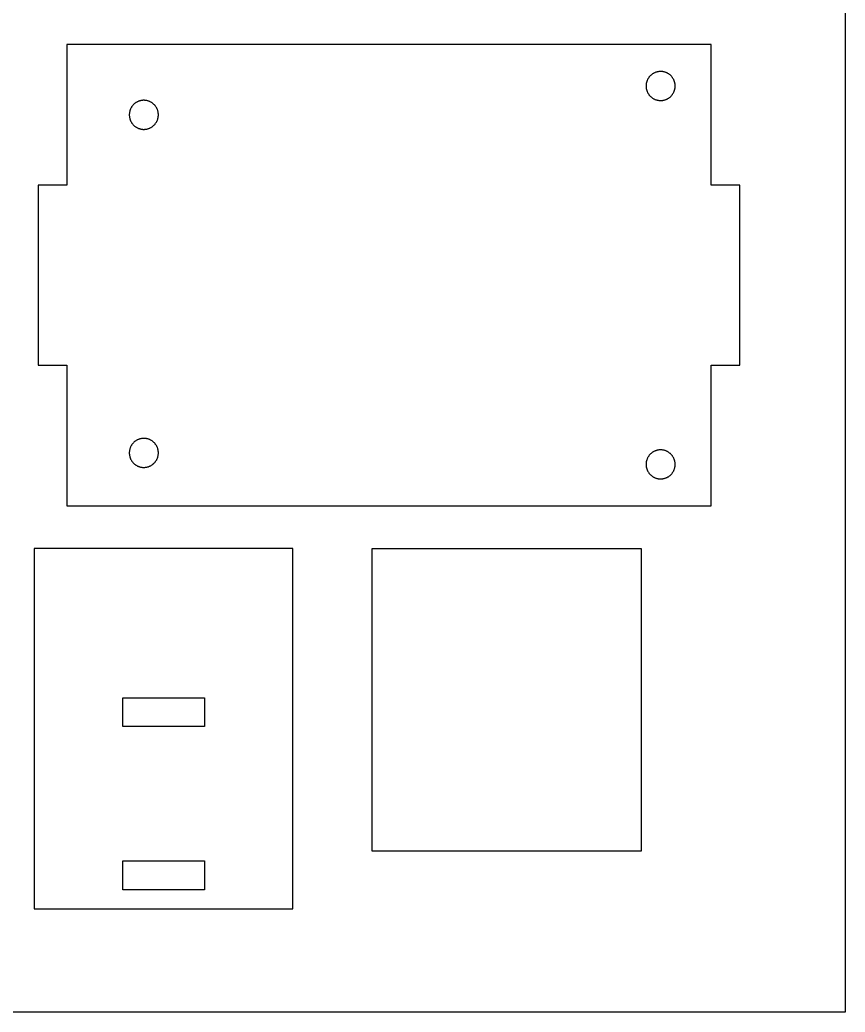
# Model space of a CAD drawing. Header units: millimetres. Extents: x -4.8 to 28.2, y -105.7 to -66.7.
# Drawn here: x 11.08 to 28.25, y -105.74 to -85.1 of the extents above; entities that cross this region are included whole.
import ezdxf

# ---------------------------------------------------------------- set-up
doc = ezdxf.new("R2010")
doc.units = ezdxf.units.MM
doc.header["$MEASUREMENT"] = 0
doc.layers.add('Aclicical-Shet', color=5, linetype='Continuous', true_color=0x0000ff)
doc.layers.add('cut', color=7, linetype='Continuous', true_color=0x000000)

msp = doc.modelspace()

# ---------------------------------------------------------------- linework, layer by layer
at = {"layer": 'Aclicical-Shet'}
msp.add_lwpolyline([(28.245, -66.744), (28.245, -105.744), (-4.755, -105.744), (-4.755, -66.744), (28.245, -66.744)], dxfattribs=at)
at = {"layer": 'cut'}
for points in [[(17.906, -95.209), (25.456, -95.209), (25.456, -92.283), (26.056, -92.283), (26.056, -88.535), (25.456, -88.535), (25.456, -85.609), (18.756, -85.609), (12.056, -85.609), (12.056, -88.535), (11.456, -88.535), (11.456, -92.283), (12.056, -92.283), (12.056, -95.209), (17.906, -95.209)], [(24.709, -86.472), (24.708, -86.462), (24.708, -86.451), (24.707, -86.441), (24.706, -86.43), (24.704, -86.42), (24.702, -86.41), (24.7, -86.399), (24.697, -86.389), (24.694, -86.379), (24.691, -86.369), (24.687, -86.359), (24.683, -86.35), (24.678, -86.34), (24.674, -86.331), (24.668, -86.322), (24.663, -86.313), (24.657, -86.304), (24.651, -86.295), (24.645, -86.287), (24.639, -86.279), (24.632, -86.271), (24.625, -86.263), (24.617, -86.256), (24.61, -86.248), (24.602, -86.241), (24.594, -86.235), (24.585, -86.228), (24.577, -86.222), (24.568, -86.217), (24.559, -86.211), (24.55, -86.206), (24.54, -86.201), (24.531, -86.197), (24.521, -86.193), (24.512, -86.189), (24.502, -86.185), (24.492, -86.182), (24.482, -86.179), (24.471, -86.177), (24.461, -86.175), (24.451, -86.173), (24.44, -86.172), (24.43, -86.171), (24.419, -86.17), (24.409, -86.17), (24.398, -86.17), (24.388, -86.17), (24.377, -86.171), (24.367, -86.172), (24.357, -86.174), (24.346, -86.176), (24.336, -86.178), (24.326, -86.181), (24.316, -86.184), (24.306, -86.187), (24.296, -86.191), (24.286, -86.195), (24.277, -86.199), (24.267, -86.204), (24.258, -86.209), (24.249, -86.214), (24.24, -86.219), (24.232, -86.225), (24.223, -86.232), (24.215, -86.238), (24.207, -86.245), (24.199, -86.252), (24.192, -86.259), (24.184, -86.267), (24.177, -86.275), (24.171, -86.283), (24.164, -86.291), (24.158, -86.299), (24.152, -86.308), (24.147, -86.317), (24.141, -86.326), (24.137, -86.335), (24.132, -86.345), (24.128, -86.355), (24.124, -86.364), (24.12, -86.374), (24.117, -86.384), (24.114, -86.394), (24.112, -86.404), (24.109, -86.415), (24.108, -86.425), (24.106, -86.435), (24.105, -86.446), (24.104, -86.456), (24.104, -86.467), (24.104, -86.477), (24.104, -86.488), (24.105, -86.498), (24.106, -86.509), (24.108, -86.519), (24.109, -86.529), (24.112, -86.54), (24.114, -86.55), (24.117, -86.56), (24.12, -86.57), (24.124, -86.58), (24.128, -86.59), (24.132, -86.599), (24.137, -86.609), (24.141, -86.618), (24.147, -86.627), (24.152, -86.636), (24.158, -86.645), (24.164, -86.653), (24.171, -86.661), (24.177, -86.669), (24.184, -86.677), (24.192, -86.685), (24.199, -86.692), (24.207, -86.699), (24.215, -86.706), (24.223, -86.713), (24.232, -86.719), (24.24, -86.725), (24.249, -86.73), (24.258, -86.736), (24.267, -86.741), (24.277, -86.745), (24.286, -86.75), (24.296, -86.754), (24.306, -86.757), (24.316, -86.76), (24.326, -86.763), (24.336, -86.766), (24.346, -86.768), (24.357, -86.77), (24.367, -86.772), (24.377, -86.773), (24.388, -86.774), (24.398, -86.774), (24.409, -86.774), (24.419, -86.774), (24.43, -86.773), (24.44, -86.772), (24.451, -86.771), (24.461, -86.769), (24.471, -86.767), (24.482, -86.765), (24.492, -86.762), (24.502, -86.759), (24.512, -86.755), (24.521, -86.752), (24.531, -86.747), (24.54, -86.743), (24.55, -86.738), (24.559, -86.733), (24.568, -86.727), (24.577, -86.722), (24.585, -86.716), (24.594, -86.709), (24.602, -86.703), (24.61, -86.696), (24.617, -86.689), (24.625, -86.681), (24.632, -86.673), (24.639, -86.665), (24.645, -86.657), (24.651, -86.649), (24.657, -86.64), (24.663, -86.631), (24.668, -86.622), (24.674, -86.613), (24.678, -86.604), (24.683, -86.594), (24.687, -86.585), (24.691, -86.575), (24.694, -86.565), (24.697, -86.555), (24.7, -86.545), (24.702, -86.535), (24.704, -86.524), (24.706, -86.514), (24.707, -86.503), (24.708, -86.493), (24.708, -86.483), (24.709, -86.472)], [(13.959, -87.072), (13.958, -87.062), (13.958, -87.051), (13.957, -87.041), (13.956, -87.03), (13.954, -87.02), (13.952, -87.01), (13.95, -86.999), (13.947, -86.989), (13.944, -86.979), (13.941, -86.969), (13.937, -86.959), (13.933, -86.95), (13.928, -86.94), (13.924, -86.931), (13.918, -86.922), (13.913, -86.913), (13.907, -86.904), (13.901, -86.895), (13.895, -86.887), (13.889, -86.879), (13.882, -86.871), (13.875, -86.863), (13.867, -86.856), (13.86, -86.848), (13.852, -86.841), (13.844, -86.835), (13.835, -86.828), (13.827, -86.822), (13.818, -86.817), (13.809, -86.811), (13.8, -86.806), (13.79, -86.801), (13.781, -86.797), (13.771, -86.793), (13.762, -86.789), (13.752, -86.785), (13.742, -86.782), (13.732, -86.779), (13.721, -86.777), (13.711, -86.775), (13.701, -86.773), (13.69, -86.772), (13.68, -86.771), (13.669, -86.77), (13.659, -86.77), (13.648, -86.77), (13.638, -86.77), (13.627, -86.771), (13.617, -86.772), (13.607, -86.774), (13.596, -86.776), (13.586, -86.778), (13.576, -86.781), (13.566, -86.784), (13.556, -86.787), (13.546, -86.791), (13.536, -86.795), (13.527, -86.799), (13.517, -86.804), (13.508, -86.809), (13.499, -86.814), (13.49, -86.819), (13.482, -86.825), (13.473, -86.832), (13.465, -86.838), (13.457, -86.845), (13.449, -86.852), (13.442, -86.859), (13.434, -86.867), (13.427, -86.875), (13.421, -86.883), (13.414, -86.891), (13.408, -86.899), (13.402, -86.908), (13.397, -86.917), (13.391, -86.926), (13.387, -86.935), (13.382, -86.945), (13.378, -86.955), (13.374, -86.964), (13.37, -86.974), (13.367, -86.984), (13.364, -86.994), (13.362, -87.004), (13.359, -87.015), (13.358, -87.025), (13.356, -87.035), (13.355, -87.046), (13.354, -87.056), (13.354, -87.067), (13.354, -87.077), (13.354, -87.088), (13.355, -87.098), (13.356, -87.109), (13.358, -87.119), (13.359, -87.129), (13.362, -87.14), (13.364, -87.15), (13.367, -87.16), (13.37, -87.17), (13.374, -87.18), (13.378, -87.19), (13.382, -87.199), (13.387, -87.209), (13.391, -87.218), (13.397, -87.227), (13.402, -87.236), (13.408, -87.245), (13.414, -87.253), (13.421, -87.261), (13.427, -87.269), (13.434, -87.277), (13.442, -87.285), (13.449, -87.292), (13.457, -87.299), (13.465, -87.306), (13.473, -87.313), (13.482, -87.319), (13.49, -87.325), (13.499, -87.33), (13.508, -87.336), (13.517, -87.341), (13.527, -87.345), (13.536, -87.35), (13.546, -87.354), (13.556, -87.357), (13.566, -87.36), (13.576, -87.363), (13.586, -87.366), (13.596, -87.368), (13.607, -87.37), (13.617, -87.372), (13.627, -87.373), (13.638, -87.374), (13.648, -87.374), (13.659, -87.374), (13.669, -87.374), (13.68, -87.373), (13.69, -87.372), (13.701, -87.371), (13.711, -87.369), (13.721, -87.367), (13.732, -87.365), (13.742, -87.362), (13.752, -87.359), (13.762, -87.355), (13.771, -87.352), (13.781, -87.347), (13.79, -87.343), (13.8, -87.338), (13.809, -87.333), (13.818, -87.327), (13.827, -87.322), (13.835, -87.316), (13.844, -87.309), (13.852, -87.303), (13.86, -87.296), (13.867, -87.289), (13.875, -87.281), (13.882, -87.273), (13.889, -87.265), (13.895, -87.257), (13.901, -87.249), (13.907, -87.24), (13.913, -87.231), (13.918, -87.222), (13.924, -87.213), (13.928, -87.204), (13.933, -87.194), (13.937, -87.185), (13.941, -87.175), (13.944, -87.165), (13.947, -87.155), (13.95, -87.145), (13.952, -87.135), (13.954, -87.124), (13.956, -87.114), (13.957, -87.103), (13.958, -87.093), (13.958, -87.083), (13.959, -87.072)], [(13.959, -94.107), (13.958, -94.096), (13.958, -94.086), (13.957, -94.075), (13.956, -94.065), (13.954, -94.055), (13.952, -94.044), (13.95, -94.034), (13.947, -94.024), (13.944, -94.014), (13.941, -94.004), (13.937, -93.994), (13.933, -93.984), (13.928, -93.975), (13.924, -93.966), (13.918, -93.956), (13.913, -93.947), (13.907, -93.939), (13.901, -93.93), (13.895, -93.922), (13.889, -93.913), (13.882, -93.905), (13.875, -93.898), (13.867, -93.89), (13.86, -93.883), (13.852, -93.876), (13.844, -93.87), (13.835, -93.863), (13.827, -93.857), (13.818, -93.851), (13.809, -93.846), (13.8, -93.841), (13.79, -93.836), (13.781, -93.831), (13.771, -93.827), (13.762, -93.823), (13.752, -93.82), (13.742, -93.817), (13.732, -93.814), (13.721, -93.812), (13.711, -93.81), (13.701, -93.808), (13.69, -93.806), (13.68, -93.805), (13.669, -93.805), (13.659, -93.805), (13.648, -93.805), (13.638, -93.805), (13.627, -93.806), (13.617, -93.807), (13.607, -93.809), (13.596, -93.811), (13.586, -93.813), (13.576, -93.815), (13.566, -93.818), (13.556, -93.822), (13.546, -93.825), (13.536, -93.829), (13.527, -93.834), (13.517, -93.838), (13.508, -93.843), (13.499, -93.849), (13.49, -93.854), (13.482, -93.86), (13.473, -93.866), (13.465, -93.873), (13.457, -93.88), (13.449, -93.887), (13.442, -93.894), (13.434, -93.902), (13.427, -93.909), (13.421, -93.917), (13.414, -93.926), (13.408, -93.934), (13.402, -93.943), (13.397, -93.952), (13.391, -93.961), (13.387, -93.97), (13.382, -93.98), (13.378, -93.989), (13.374, -93.999), (13.37, -94.009), (13.367, -94.019), (13.364, -94.029), (13.362, -94.039), (13.359, -94.049), (13.358, -94.06), (13.356, -94.07), (13.355, -94.081), (13.354, -94.091), (13.354, -94.102), (13.354, -94.112), (13.354, -94.123), (13.355, -94.133), (13.356, -94.143), (13.358, -94.154), (13.359, -94.164), (13.362, -94.174), (13.364, -94.185), (13.367, -94.195), (13.37, -94.205), (13.374, -94.215), (13.378, -94.224), (13.382, -94.234), (13.387, -94.243), (13.391, -94.253), (13.397, -94.262), (13.402, -94.271), (13.408, -94.279), (13.414, -94.288), (13.421, -94.296), (13.427, -94.304), (13.434, -94.312), (13.442, -94.32), (13.449, -94.327), (13.457, -94.334), (13.465, -94.341), (13.473, -94.347), (13.482, -94.353), (13.49, -94.359), (13.499, -94.365), (13.508, -94.37), (13.517, -94.375), (13.527, -94.38), (13.536, -94.384), (13.546, -94.388), (13.556, -94.392), (13.566, -94.395), (13.576, -94.398), (13.586, -94.401), (13.596, -94.403), (13.607, -94.405), (13.617, -94.407), (13.627, -94.408), (13.638, -94.409), (13.648, -94.409), (13.659, -94.409), (13.669, -94.409), (13.68, -94.408), (13.69, -94.407), (13.701, -94.406), (13.711, -94.404), (13.721, -94.402), (13.732, -94.4), (13.742, -94.397), (13.752, -94.394), (13.762, -94.39), (13.771, -94.386), (13.781, -94.382), (13.79, -94.378), (13.8, -94.373), (13.809, -94.368), (13.818, -94.362), (13.827, -94.356), (13.835, -94.35), (13.844, -94.344), (13.852, -94.337), (13.86, -94.331), (13.867, -94.323), (13.875, -94.316), (13.882, -94.308), (13.889, -94.3), (13.895, -94.292), (13.901, -94.284), (13.907, -94.275), (13.913, -94.266), (13.918, -94.257), (13.924, -94.248), (13.928, -94.239), (13.933, -94.229), (13.937, -94.219), (13.941, -94.21), (13.944, -94.2), (13.947, -94.19), (13.95, -94.18), (13.952, -94.169), (13.954, -94.159), (13.956, -94.149), (13.957, -94.138), (13.958, -94.128), (13.958, -94.117), (13.959, -94.107)], [(24.709, -94.346), (24.708, -94.336), (24.708, -94.325), (24.707, -94.315), (24.706, -94.304), (24.704, -94.294), (24.702, -94.284), (24.7, -94.273), (24.697, -94.263), (24.694, -94.253), (24.691, -94.243), (24.687, -94.234), (24.683, -94.224), (24.678, -94.214), (24.674, -94.205), (24.668, -94.196), (24.663, -94.187), (24.657, -94.178), (24.651, -94.169), (24.645, -94.161), (24.639, -94.153), (24.632, -94.145), (24.625, -94.137), (24.617, -94.13), (24.61, -94.122), (24.602, -94.116), (24.594, -94.109), (24.585, -94.103), (24.577, -94.096), (24.568, -94.091), (24.559, -94.085), (24.55, -94.08), (24.54, -94.075), (24.531, -94.071), (24.521, -94.067), (24.512, -94.063), (24.502, -94.059), (24.492, -94.056), (24.482, -94.053), (24.471, -94.051), (24.461, -94.049), (24.451, -94.047), (24.44, -94.046), (24.43, -94.045), (24.419, -94.044), (24.409, -94.044), (24.398, -94.044), (24.388, -94.044), (24.377, -94.045), (24.367, -94.046), (24.357, -94.048), (24.346, -94.05), (24.336, -94.052), (24.326, -94.055), (24.316, -94.058), (24.306, -94.061), (24.296, -94.065), (24.286, -94.069), (24.277, -94.073), (24.267, -94.078), (24.258, -94.083), (24.249, -94.088), (24.24, -94.094), (24.232, -94.099), (24.223, -94.106), (24.215, -94.112), (24.207, -94.119), (24.199, -94.126), (24.192, -94.133), (24.184, -94.141), (24.177, -94.149), (24.171, -94.157), (24.164, -94.165), (24.158, -94.174), (24.152, -94.182), (24.147, -94.191), (24.141, -94.2), (24.137, -94.21), (24.132, -94.219), (24.128, -94.229), (24.124, -94.238), (24.12, -94.248), (24.117, -94.258), (24.114, -94.268), (24.112, -94.279), (24.109, -94.289), (24.108, -94.299), (24.106, -94.31), (24.105, -94.32), (24.104, -94.33), (24.104, -94.341), (24.104, -94.351), (24.104, -94.362), (24.105, -94.372), (24.106, -94.383), (24.108, -94.393), (24.109, -94.404), (24.112, -94.414), (24.114, -94.424), (24.117, -94.434), (24.12, -94.444), (24.124, -94.454), (24.128, -94.464), (24.132, -94.473), (24.137, -94.483), (24.141, -94.492), (24.147, -94.501), (24.152, -94.51), (24.158, -94.519), (24.164, -94.527), (24.171, -94.535), (24.177, -94.544), (24.184, -94.551), (24.192, -94.559), (24.199, -94.566), (24.207, -94.573), (24.215, -94.58), (24.223, -94.587), (24.232, -94.593), (24.24, -94.599), (24.249, -94.604), (24.258, -94.61), (24.267, -94.615), (24.277, -94.619), (24.286, -94.624), (24.296, -94.628), (24.306, -94.631), (24.316, -94.635), (24.326, -94.638), (24.336, -94.64), (24.346, -94.642), (24.357, -94.644), (24.367, -94.646), (24.377, -94.647), (24.388, -94.648), (24.398, -94.648), (24.409, -94.648), (24.419, -94.648), (24.43, -94.648), (24.44, -94.647), (24.451, -94.645), (24.461, -94.643), (24.471, -94.641), (24.482, -94.639), (24.492, -94.636), (24.502, -94.633), (24.512, -94.629), (24.521, -94.626), (24.531, -94.622), (24.54, -94.617), (24.55, -94.612), (24.559, -94.607), (24.568, -94.602), (24.577, -94.596), (24.585, -94.59), (24.594, -94.583), (24.602, -94.577), (24.61, -94.57), (24.617, -94.563), (24.625, -94.555), (24.632, -94.547), (24.639, -94.54), (24.645, -94.531), (24.651, -94.523), (24.657, -94.514), (24.663, -94.506), (24.668, -94.497), (24.674, -94.487), (24.678, -94.478), (24.683, -94.468), (24.687, -94.459), (24.691, -94.449), (24.694, -94.439), (24.697, -94.429), (24.7, -94.419), (24.702, -94.409), (24.704, -94.398), (24.706, -94.388), (24.707, -94.378), (24.708, -94.367), (24.708, -94.357), (24.709, -94.346)], [(11.378, -96.097), (11.378, -103.597), (16.757, -103.597), (16.757, -96.097), (11.378, -96.097)], [(24.005, -96.095), (24.005, -102.395), (18.405, -102.395), (18.405, -96.095), (24.005, -96.095)], [(13.218, -99.802), (13.218, -99.202), (14.918, -99.202), (14.918, -99.802), (13.218, -99.802)], [(13.218, -103.197), (13.218, -102.597), (14.918, -102.597), (14.918, -103.197), (13.218, -103.197)]]:
    msp.add_lwpolyline(points, dxfattribs=at)

doc.saveas('drawing.dxf')
